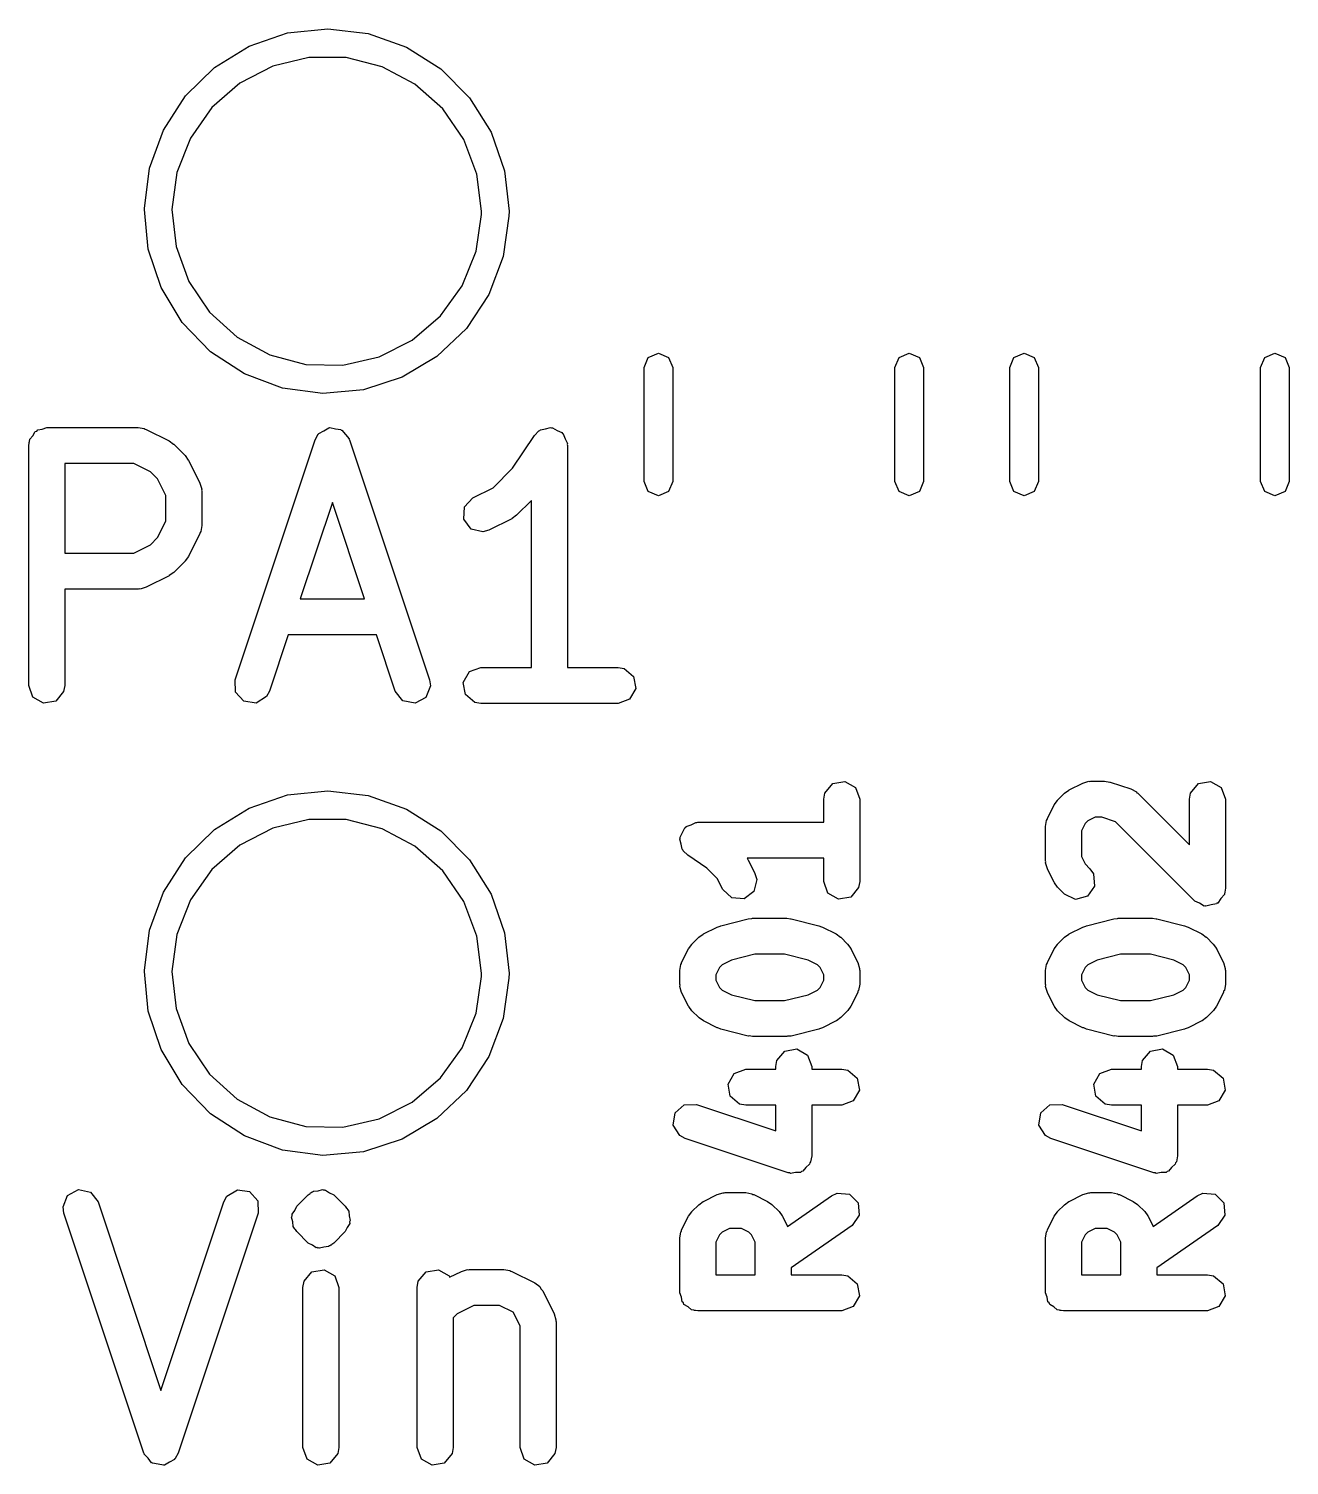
# Model space of a CAD drawing. Extents: x 59.1 to 151.1, y -119.5 to -80.2.
# Drawn here: x 65.69 to 70.94, y -96.03 to -90.05 of the extents above; entities that cross this region are included whole.
import ezdxf

# ---------------------------------------------------------------- set-up
doc = ezdxf.new("R2010")
doc.units = 0
doc.layers.add('BLACK', color=7, linetype='CONTINUOUS')

msp = doc.modelspace()

# ---------------------------------------------------------------- linework, layer by layer
at = {"layer": 'BLACK', "linetype": 'CONTINUOUS'}
for p, q in [((66.6054, -90.1173), (66.7658, -90.0627)), ((66.7658, -90.0627), (66.9343, -90.045)), ((66.9343, -90.045), (67.1025, -90.0651)), ((67.1025, -90.0651), (67.2622, -90.1219)), ((66.4611, -90.2061), (66.6054, -90.1173)), ((67.2622, -90.1219), (67.4052, -90.2127)), ((66.7043, -90.2007), (66.5666, -90.2718)), ((66.8549, -90.1646), (66.7043, -90.2007)), ((67.0098, -90.1654), (66.8549, -90.1646)), ((67.16, -90.2031), (67.0098, -90.1654)), ((66.34, -90.3247), (66.4611, -90.2061)), ((67.2969, -90.2756), (67.16, -90.2031)), ((67.4052, -90.2127), (67.5246, -90.3329)), ((66.5666, -90.2718), (66.4499, -90.3736)), ((67.4126, -90.3787), (67.2969, -90.2756)), ((66.2483, -90.4671), (66.34, -90.3247)), ((66.4499, -90.3736), (66.3608, -90.5003)), ((67.5003, -90.5063), (67.4126, -90.3787)), ((67.5246, -90.3329), (67.6144, -90.4766)), ((66.1903, -90.6263), (66.2483, -90.4671)), ((66.3608, -90.5003), (66.3046, -90.6447)), ((67.6144, -90.4766), (67.6701, -90.6366)), ((67.5551, -90.6512), (67.5003, -90.5063)), ((66.1691, -90.7944), (66.1903, -90.6263)), ((66.3046, -90.6447), (66.2843, -90.7982)), ((67.5737, -90.805), (67.5551, -90.6512)), ((67.6701, -90.6366), (67.689, -90.805)), ((66.1695, -90.7982), (66.1691, -90.7944)), ((66.1856, -90.963), (66.1695, -90.7982)), ((66.2843, -90.7982), (66.3013, -90.9522)), ((67.5517, -90.9719), (67.5736, -90.8185)), ((67.5736, -90.8185), (67.5737, -90.805)), ((67.6887, -90.8262), (67.6651, -90.994)), ((67.689, -90.805), (67.6887, -90.8262)), ((66.2391, -91.1238), (66.1856, -90.963)), ((66.3013, -90.9522), (66.3546, -91.0977)), ((67.494, -91.1156), (67.5517, -90.9719)), ((67.6651, -90.994), (67.605, -91.1524)), ((66.3546, -91.0977), (66.441, -91.2263)), ((66.3269, -91.2687), (66.2391, -91.1238)), ((67.4036, -91.2414), (67.494, -91.1156)), ((67.605, -91.1524), (67.5112, -91.2935)), ((66.4446, -91.3906), (66.3269, -91.2687)), ((66.441, -91.2263), (66.5555, -91.3305)), ((67.2858, -91.342), (67.4036, -91.2414)), ((66.5555, -91.3305), (66.6917, -91.4044)), ((67.5112, -91.2935), (67.3885, -91.4104)), ((66.5863, -91.4834), (66.4446, -91.3906)), ((67.1474, -91.4116), (67.2858, -91.342)), ((68.2691, -91.4143), (68.3115, -91.3967)), ((68.3115, -91.3967), (68.3539, -91.4143)), ((69.3141, -91.4143), (69.3565, -91.3967)), ((69.3565, -91.3967), (69.3989, -91.4143)), ((69.7931, -91.4143), (69.8355, -91.3967)), ((69.8355, -91.3967), (69.8779, -91.4143)), ((70.8381, -91.4143), (70.8805, -91.3967)), ((70.8805, -91.3967), (70.9229, -91.4143)), ((66.6917, -91.4044), (66.8415, -91.4437)), ((66.8415, -91.4437), (66.9964, -91.4462)), ((66.9964, -91.4462), (67.1474, -91.4116)), ((67.3885, -91.4104), (67.243, -91.4971)), ((68.2515, -91.4567), (68.2691, -91.4143)), ((68.2515, -91.9313), (68.2515, -91.4567)), ((68.3539, -91.4143), (68.3715, -91.4567)), ((68.3715, -91.4567), (68.3715, -91.9313)), ((69.2965, -91.4567), (69.3141, -91.4143)), ((69.2965, -91.9313), (69.2965, -91.4567)), ((69.3989, -91.4143), (69.4165, -91.4567)), ((69.4165, -91.4567), (69.4165, -91.9313)), ((69.7755, -91.4567), (69.7931, -91.4143)), ((69.7755, -91.9313), (69.7755, -91.4567)), ((69.8779, -91.4143), (69.8955, -91.4567)), ((69.8955, -91.4567), (69.8955, -91.9313)), ((70.8205, -91.4567), (70.8381, -91.4143)), ((70.8205, -91.9313), (70.8205, -91.4567)), ((70.9229, -91.4143), (70.9405, -91.4567)), ((70.9405, -91.4567), (70.9405, -91.9313)), ((66.7451, -91.5424), (66.5863, -91.4834)), ((67.243, -91.4971), (67.0818, -91.5495)), ((66.9131, -91.5648), (66.7451, -91.5424)), ((67.0818, -91.5495), (66.9131, -91.5648)), ((65.6901, -91.7655), (65.6919, -91.7557)), ((65.6919, -91.7557), (65.7044, -91.7408)), ((65.7044, -91.7408), (65.7141, -91.7239)), ((65.7141, -91.7239), (65.7205, -91.7216)), ((65.7205, -91.7216), (65.7248, -91.7164)), ((65.7248, -91.7164), (65.744, -91.713)), ((65.744, -91.713), (65.7623, -91.7064)), ((65.7623, -91.7064), (66.1433, -91.7064)), ((66.1433, -91.7064), (66.1689, -91.7109)), ((66.1689, -91.7109), (66.1724, -91.7138)), ((66.1724, -91.7138), (66.1768, -91.7143)), ((66.1768, -91.7143), (66.2721, -91.7619)), ((66.5483, -92.7577), (66.8817, -91.7577)), ((66.8817, -91.7577), (66.8941, -91.7348)), ((66.8941, -91.7348), (66.8959, -91.7336)), ((66.8959, -91.7336), (66.8967, -91.7316)), ((66.8967, -91.7316), (66.9176, -91.7203)), ((66.9176, -91.7203), (66.9378, -91.7079)), ((66.9378, -91.7079), (66.9399, -91.7082)), ((66.9399, -91.7082), (66.9418, -91.7072)), ((66.9418, -91.7072), (66.9651, -91.7119)), ((66.9651, -91.7119), (66.9885, -91.7154)), ((66.9885, -91.7154), (66.99, -91.717)), ((66.99, -91.717), (66.9921, -91.7175)), ((66.9921, -91.7175), (67.0068, -91.7361)), ((67.0068, -91.7361), (67.0226, -91.7538)), ((67.0226, -91.7538), (67.0226, -91.756)), ((67.0226, -91.756), (67.024, -91.7577)), ((67.024, -91.7577), (67.3573, -92.7577)), ((67.704, -91.8765), (67.7952, -91.7398)), ((67.7952, -91.7398), (67.8132, -91.7209)), ((67.8132, -91.7209), (67.8173, -91.7197)), ((67.8173, -91.7197), (67.8201, -91.7164)), ((67.8201, -91.7164), (67.8415, -91.7126)), ((67.8415, -91.7126), (67.8624, -91.7065)), ((67.8624, -91.7065), (67.8663, -91.7083)), ((67.8663, -91.7083), (67.8706, -91.7075)), ((67.8706, -91.7075), (67.8894, -91.7184)), ((67.8894, -91.7184), (67.9094, -91.7271)), ((67.9094, -91.7271), (67.9113, -91.731)), ((67.9113, -91.731), (67.915, -91.7332)), ((67.915, -91.7332), (67.9225, -91.7536)), ((67.9225, -91.7536), (67.9321, -91.7731)), ((65.6873, -91.7814), (65.6891, -91.7716)), ((65.6873, -92.7814), (65.6873, -91.7814)), ((65.6885, -91.7684), (65.6901, -91.7655)), ((65.6891, -91.7716), (65.6885, -91.7684)), ((66.2721, -91.7619), (66.2901, -91.7753)), ((66.2901, -91.7753), (66.2916, -91.776)), ((66.2916, -91.776), (66.3392, -91.8236)), ((67.9321, -91.7731), (67.9311, -91.7773)), ((67.9311, -91.7773), (67.9326, -91.7814)), ((67.9326, -91.7814), (67.9326, -92.7064)), ((65.8373, -91.8564), (65.8373, -92.2302)), ((66.1256, -91.8564), (65.8373, -91.8564)), ((66.1941, -91.8906), (66.1256, -91.8564)), ((66.3392, -91.8236), (66.352, -91.842)), ((66.352, -91.842), (66.3532, -91.8431)), ((66.3532, -91.8431), (66.4008, -91.9383)), ((67.6227, -91.9578), (67.704, -91.8765)), ((66.2245, -91.921), (66.1941, -91.8906)), ((66.2588, -91.9896), (66.2245, -91.921)), ((66.4008, -91.9383), (66.4083, -91.9633)), ((68.2691, -91.9737), (68.2515, -91.9313)), ((68.3715, -91.9313), (68.3539, -91.9737)), ((69.3141, -91.9737), (69.2965, -91.9313)), ((69.4165, -91.9313), (69.3989, -91.9737)), ((69.7931, -91.9737), (69.7755, -91.9313)), ((69.8955, -91.9313), (69.8779, -91.9737)), ((70.8381, -91.9737), (70.8205, -91.9313)), ((70.9405, -91.9313), (70.9229, -91.9737)), ((66.2588, -92.097), (66.2588, -91.9896)), ((66.4083, -91.9633), (66.4072, -91.9676)), ((66.4072, -91.9676), (66.4088, -91.9719)), ((66.4088, -91.9719), (66.4088, -92.1147)), ((67.5383, -92), (67.6227, -91.9578)), ((68.3115, -91.9913), (68.2691, -91.9737)), ((68.3539, -91.9737), (68.3115, -91.9913)), ((69.3565, -91.9913), (69.3141, -91.9737)), ((69.3989, -91.9737), (69.3565, -91.9913)), ((69.8355, -91.9913), (69.7931, -91.9737)), ((69.8779, -91.9737), (69.8355, -91.9913)), ((70.8805, -91.9913), (70.8381, -91.9737)), ((70.9229, -91.9737), (70.8805, -91.9913)), ((66.9528, -92.0185), (66.8188, -92.4207)), ((67.0868, -92.4207), (66.9528, -92.0185)), ((67.5, -92.0885), (67.503, -92.0373)), ((67.503, -92.0373), (67.5383, -92)), ((67.7826, -92.0101), (67.7201, -92.0725)), ((67.7826, -92.7064), (67.7826, -92.0101)), ((66.2245, -92.1655), (66.2588, -92.097)), ((66.4088, -92.1147), (66.4042, -92.1404)), ((67.5305, -92.1297), (67.5, -92.0885)), ((67.7006, -92.0866), (67.6054, -92.1342)), ((67.7018, -92.0854), (67.7006, -92.0866)), ((67.7201, -92.0725), (67.7018, -92.0854)), ((66.1941, -92.1959), (66.2245, -92.1655)), ((66.4008, -92.1483), (66.3532, -92.2435)), ((66.4014, -92.1438), (66.4008, -92.1483)), ((66.4042, -92.1404), (66.4014, -92.1438)), ((67.5804, -92.1416), (67.5305, -92.1297)), ((67.6054, -92.1342), (67.5804, -92.1416)), ((65.8373, -92.2302), (66.1256, -92.2302)), ((66.1256, -92.2302), (66.1941, -92.1959)), ((66.3392, -92.263), (66.2916, -92.3106)), ((66.3399, -92.2615), (66.3392, -92.263)), ((66.3532, -92.2435), (66.3399, -92.2615)), ((66.2721, -92.3247), (66.1768, -92.3723)), ((66.2732, -92.3235), (66.2721, -92.3247)), ((66.2916, -92.3106), (66.2732, -92.3235)), ((66.1433, -92.3802), (65.8373, -92.3802)), ((65.8373, -92.3802), (65.8373, -92.7814)), ((66.1475, -92.3787), (66.1433, -92.3802)), ((66.1519, -92.3797), (66.1475, -92.3787)), ((66.1768, -92.3723), (66.1519, -92.3797)), ((66.8188, -92.4207), (67.0868, -92.4207)), ((66.7688, -92.5707), (66.6906, -92.8051)), ((67.1368, -92.5707), (66.7688, -92.5707)), ((67.215, -92.8051), (67.1368, -92.5707)), ((67.5236, -92.7239), (67.5719, -92.7064)), ((67.5719, -92.7064), (67.7826, -92.7064)), ((67.9326, -92.7064), (68.1433, -92.7064)), ((68.1433, -92.7064), (68.1689, -92.7109)), ((68.1689, -92.7109), (68.2082, -92.7439)), ((66.5497, -92.8089), (66.5483, -92.7577)), ((67.3573, -92.7577), (67.3611, -92.7834)), ((67.498, -92.7684), (67.5236, -92.7239)), ((67.5069, -92.8189), (67.498, -92.7684)), ((68.2082, -92.7439), (68.2171, -92.7944)), ((65.7049, -92.8296), (65.6873, -92.7814)), ((65.7493, -92.8552), (65.7049, -92.8296)), ((65.8328, -92.807), (65.7998, -92.8463)), ((65.8373, -92.7814), (65.8328, -92.807)), ((66.5838, -92.8473), (66.5497, -92.8089)), ((66.6782, -92.828), (66.6345, -92.8549)), ((66.6906, -92.8051), (66.6782, -92.828)), ((67.2469, -92.8453), (67.215, -92.8051)), ((67.3423, -92.8311), (67.2971, -92.8556)), ((67.3611, -92.7834), (67.3423, -92.8311)), ((67.5462, -92.8519), (67.5069, -92.8189)), ((68.2171, -92.7944), (68.1915, -92.8388)), ((65.7998, -92.8463), (65.7493, -92.8552)), ((66.6345, -92.8549), (66.5838, -92.8473)), ((67.2971, -92.8556), (67.2469, -92.8453)), ((67.5719, -92.8564), (67.5462, -92.8519)), ((68.1433, -92.8564), (67.5719, -92.8564)), ((68.1915, -92.8388), (68.1433, -92.8564)), ((69.005, -93.2295), (69.0379, -93.1902)), ((69.0379, -93.1902), (69.0885, -93.1813)), ((69.0885, -93.1813), (69.1329, -93.2069)), ((70.023, -93.2166), (70.0802, -93.1881)), ((70.0802, -93.1881), (70.1051, -93.1806)), ((70.1051, -93.1806), (70.1095, -93.1817)), ((70.1095, -93.1817), (70.1137, -93.1801)), ((70.1137, -93.1801), (70.1709, -93.1801)), ((70.1709, -93.1801), (70.1929, -93.184)), ((70.1929, -93.184), (70.1946, -93.184)), ((70.1946, -93.184), (70.2803, -93.2126)), ((70.529, -93.2295), (70.5619, -93.1902)), ((70.5619, -93.1902), (70.6125, -93.1813)), ((70.6125, -93.1813), (70.6569, -93.2069)), ((66.6054, -93.2923), (66.7658, -93.2377)), ((66.7658, -93.2377), (66.9343, -93.22)), ((66.9343, -93.22), (67.1025, -93.2401)), ((67.1025, -93.2401), (67.2622, -93.2969)), ((69.0004, -93.2551), (69.005, -93.2295)), ((69.0004, -93.3516), (69.0004, -93.2551)), ((69.1329, -93.2069), (69.1504, -93.2551)), ((69.1504, -93.2551), (69.1504, -93.598)), ((69.975, -93.2593), (70.0035, -93.2307)), ((70.0035, -93.2307), (70.0219, -93.2178)), ((70.0219, -93.2178), (70.023, -93.2166)), ((70.2803, -93.2126), (70.3032, -93.225)), ((70.3032, -93.225), (70.3055, -93.2288)), ((70.3055, -93.2288), (70.3096, -93.2307)), ((70.3096, -93.2307), (70.5244, -93.4455)), ((70.5244, -93.2551), (70.529, -93.2295)), ((70.5244, -93.4455), (70.5244, -93.2551)), ((70.6569, -93.2069), (70.6744, -93.2551)), ((70.6744, -93.2551), (70.6744, -93.6266)), ((66.4611, -93.3811), (66.6054, -93.2923)), ((67.2622, -93.2969), (67.4052, -93.3877)), ((69.9323, -93.3359), (69.9609, -93.2787)), ((69.9609, -93.2787), (69.9743, -93.2607)), ((69.9743, -93.2607), (69.975, -93.2593)), ((66.8549, -93.3396), (66.7043, -93.3757)), ((67.0098, -93.3404), (66.8549, -93.3396)), ((67.16, -93.3781), (67.0098, -93.3404)), ((68.4124, -93.3947), (68.4212, -93.3748)), ((68.4212, -93.3748), (68.4251, -93.3729)), ((68.4251, -93.3729), (68.4272, -93.3691)), ((68.4272, -93.3691), (68.4477, -93.3617)), ((68.4477, -93.3617), (68.4672, -93.352)), ((68.4672, -93.352), (68.4714, -93.353)), ((68.4714, -93.353), (68.4754, -93.3516)), ((68.4754, -93.3516), (69.0004, -93.3516)), ((69.9244, -93.3694), (69.929, -93.3438)), ((69.9244, -93.5123), (69.9244, -93.3694)), ((69.929, -93.3438), (69.9318, -93.3403)), ((69.9318, -93.3403), (69.9323, -93.3359)), ((70.0896, -93.3567), (70.0744, -93.3871)), ((70.101, -93.3454), (70.0896, -93.3567)), ((70.1314, -93.3301), (70.101, -93.3454)), ((70.1587, -93.3301), (70.1314, -93.3301)), ((70.2161, -93.3493), (70.1587, -93.3301)), ((70.5464, -93.6796), (70.2161, -93.3493)), ((66.34, -93.4997), (66.4611, -93.3811)), ((66.7043, -93.3757), (66.5666, -93.4468)), ((67.2969, -93.4506), (67.16, -93.3781)), ((67.4052, -93.3877), (67.5246, -93.5079)), ((68.4006, -93.4217), (68.4023, -93.4178)), ((68.4067, -93.4426), (68.4006, -93.4217)), ((68.4016, -93.4135), (68.4124, -93.3947)), ((68.4023, -93.4178), (68.4016, -93.4135)), ((70.0744, -93.3871), (70.0744, -93.4946)), ((66.5666, -93.4468), (66.4499, -93.5486)), ((67.4126, -93.5537), (67.2969, -93.4506)), ((68.4105, -93.4641), (68.4067, -93.4426)), ((68.4138, -93.4668), (68.4105, -93.4641)), ((68.415, -93.471), (68.4138, -93.4668)), ((68.4338, -93.489), (68.415, -93.471)), ((68.5134, -93.542), (68.4338, -93.489)), ((70.0744, -93.4946), (70.0896, -93.525)), ((66.2483, -93.6421), (66.34, -93.4997)), ((66.4499, -93.5486), (66.3608, -93.6753)), ((67.5003, -93.6813), (67.4126, -93.5537)), ((67.5246, -93.5079), (67.6144, -93.6516)), ((68.5566, -93.5853), (68.5134, -93.542)), ((69.0004, -93.5016), (68.6809, -93.5016)), ((68.6809, -93.5016), (68.6842, -93.5062)), ((68.6842, -93.5062), (68.6854, -93.5073)), ((68.6854, -93.5073), (68.7139, -93.5645)), ((69.0004, -93.598), (69.0004, -93.5016)), ((69.926, -93.5165), (69.9244, -93.5123)), ((69.9249, -93.5209), (69.926, -93.5165)), ((69.9323, -93.5458), (69.9249, -93.5209)), ((69.9609, -93.603), (69.9323, -93.5458)), ((70.0896, -93.525), (70.1096, -93.545)), ((70.1096, -93.545), (70.1245, -93.5663)), ((68.5798, -93.6315), (68.5566, -93.5853)), ((68.7214, -93.5894), (68.7094, -93.6393)), ((68.7139, -93.5645), (68.7214, -93.5894)), ((69.018, -93.6462), (69.0004, -93.598)), ((69.1504, -93.598), (69.1459, -93.6237)), ((69.9621, -93.6041), (69.9609, -93.603)), ((69.975, -93.6225), (69.9621, -93.6041)), ((70.1245, -93.5663), (70.129, -93.6174)), ((66.1903, -93.8013), (66.2483, -93.6421)), ((67.6144, -93.6516), (67.6701, -93.8116)), ((68.617, -93.6668), (68.5798, -93.6315)), ((68.6682, -93.6699), (68.617, -93.6668)), ((68.7094, -93.6393), (68.6682, -93.6699)), ((69.0624, -93.6719), (69.018, -93.6462)), ((69.1129, -93.663), (69.0624, -93.6719)), ((69.1459, -93.6237), (69.1129, -93.663)), ((70.0035, -93.651), (69.975, -93.6225)), ((70.05, -93.6727), (70.0035, -93.651)), ((70.0996, -93.6594), (70.05, -93.6727)), ((70.129, -93.6174), (70.0996, -93.6594)), ((70.6554, -93.6695), (70.6424, -93.688)), ((70.6699, -93.6522), (70.6554, -93.6695)), ((70.6707, -93.6476), (70.6699, -93.6522)), ((70.6719, -93.646), (70.6707, -93.6476)), ((70.6744, -93.6266), (70.6716, -93.6427)), ((70.6716, -93.6427), (70.6719, -93.646)), ((66.3608, -93.6753), (66.3046, -93.8197)), ((67.5551, -93.8262), (67.5003, -93.6813)), ((70.5669, -93.6891), (70.5464, -93.6796)), ((70.5864, -93.7004), (70.5669, -93.6891)), ((70.5898, -93.6998), (70.5864, -93.7004)), ((70.5929, -93.7013), (70.5898, -93.6998)), ((70.6147, -93.6954), (70.5929, -93.7013)), ((70.6369, -93.6915), (70.6147, -93.6954)), ((70.6391, -93.6889), (70.6369, -93.6915)), ((70.6424, -93.688), (70.6391, -93.6889)), ((68.499, -93.8166), (68.5562, -93.7881)), ((68.5562, -93.7881), (68.5686, -93.7844)), ((68.5686, -93.7844), (68.5715, -93.7824)), ((68.5715, -93.7824), (68.6858, -93.7538)), ((68.6858, -93.7538), (68.7007, -93.7528)), ((68.7007, -93.7528), (68.704, -93.7516)), ((68.704, -93.7516), (68.8469, -93.7516)), ((68.8469, -93.7516), (68.8616, -93.7542)), ((68.8616, -93.7542), (68.865, -93.7538)), ((68.865, -93.7538), (68.9793, -93.7824)), ((68.9793, -93.7824), (68.9912, -93.7877)), ((68.9912, -93.7877), (68.9947, -93.7881)), ((68.9947, -93.7881), (69.0518, -93.8166)), ((70.023, -93.8166), (70.0802, -93.7881)), ((70.0802, -93.7881), (70.0926, -93.7844)), ((70.0926, -93.7844), (70.0955, -93.7824)), ((70.0955, -93.7824), (70.2098, -93.7538)), ((70.2098, -93.7538), (70.2247, -93.7528)), ((70.2247, -93.7528), (70.228, -93.7516)), ((70.228, -93.7516), (70.3709, -93.7516)), ((70.3709, -93.7516), (70.3856, -93.7542)), ((70.3856, -93.7542), (70.389, -93.7538)), ((70.389, -93.7538), (70.5033, -93.7824)), ((70.5033, -93.7824), (70.5152, -93.7877)), ((70.5152, -93.7877), (70.5187, -93.7881)), ((70.5187, -93.7881), (70.5758, -93.8166)), ((66.1691, -93.9694), (66.1903, -93.8013)), ((66.3046, -93.8197), (66.2843, -93.9732)), ((67.5737, -93.98), (67.5551, -93.8262)), ((67.6701, -93.8116), (67.689, -93.98)), ((68.451, -93.8593), (68.4795, -93.8307)), ((68.4795, -93.8307), (68.4979, -93.8178)), ((68.4979, -93.8178), (68.499, -93.8166)), ((69.0518, -93.8166), (69.0698, -93.83)), ((69.0698, -93.83), (69.0713, -93.8307)), ((69.0713, -93.8307), (69.0999, -93.8593)), ((69.975, -93.8593), (70.0035, -93.8307)), ((70.0035, -93.8307), (70.0219, -93.8178)), ((70.0219, -93.8178), (70.023, -93.8166)), ((70.5758, -93.8166), (70.5938, -93.83)), ((70.5938, -93.83), (70.5953, -93.8307)), ((70.5953, -93.8307), (70.6239, -93.8593)), ((68.4083, -93.9359), (68.4369, -93.8787)), ((68.4369, -93.8787), (68.4503, -93.8607)), ((68.4503, -93.8607), (68.451, -93.8593)), ((68.7132, -93.9016), (68.6159, -93.9259)), ((68.8376, -93.9016), (68.7132, -93.9016)), ((68.935, -93.9259), (68.8376, -93.9016)), ((69.0999, -93.8593), (69.1128, -93.8776)), ((69.1128, -93.8776), (69.1139, -93.8787)), ((69.1139, -93.8787), (69.1425, -93.9359)), ((69.9323, -93.9359), (69.9609, -93.8787)), ((69.9609, -93.8787), (69.9743, -93.8607)), ((69.9743, -93.8607), (69.975, -93.8593)), ((70.2372, -93.9016), (70.1399, -93.9259)), ((70.3616, -93.9016), (70.2372, -93.9016)), ((70.459, -93.9259), (70.3616, -93.9016)), ((70.6239, -93.8593), (70.6368, -93.8776)), ((70.6368, -93.8776), (70.6379, -93.8787)), ((70.6379, -93.8787), (70.6665, -93.9359)), ((66.1695, -93.9732), (66.1691, -93.9694)), ((66.1856, -94.138), (66.1695, -93.9732)), ((66.2843, -93.9732), (66.3013, -94.1272)), ((68.4004, -93.9694), (68.405, -93.9438)), ((68.4004, -94.0266), (68.4004, -93.9694)), ((68.405, -93.9438), (68.4078, -93.9403)), ((68.4078, -93.9403), (68.4083, -93.9359)), ((68.5656, -93.9567), (68.5504, -93.9871)), ((68.577, -93.9454), (68.5656, -93.9567)), ((68.6159, -93.9259), (68.577, -93.9454)), ((68.9739, -93.9454), (68.935, -93.9259)), ((68.9852, -93.9567), (68.9739, -93.9454)), ((69.0004, -93.9871), (68.9852, -93.9567)), ((69.1425, -93.9359), (69.1499, -93.9609)), ((69.1499, -93.9609), (69.1489, -93.9652)), ((69.1489, -93.9652), (69.1504, -93.9694)), ((69.1504, -93.9694), (69.1504, -94.0266)), ((69.9244, -93.9694), (69.929, -93.9438)), ((69.9244, -94.0266), (69.9244, -93.9694)), ((69.929, -93.9438), (69.9318, -93.9403)), ((69.9318, -93.9403), (69.9323, -93.9359)), ((70.0896, -93.9567), (70.0744, -93.9871)), ((70.101, -93.9454), (70.0896, -93.9567)), ((70.1399, -93.9259), (70.101, -93.9454)), ((70.4979, -93.9454), (70.459, -93.9259)), ((70.5092, -93.9567), (70.4979, -93.9454)), ((70.5244, -93.9871), (70.5092, -93.9567)), ((70.6665, -93.9359), (70.6739, -93.9609)), ((70.6739, -93.9609), (70.6729, -93.9652)), ((70.6729, -93.9652), (70.6744, -93.9694)), ((70.6744, -93.9694), (70.6744, -94.0266)), ((67.5517, -94.1469), (67.5736, -93.9935)), ((67.5736, -93.9935), (67.5737, -93.98)), ((67.6887, -94.0012), (67.6651, -94.169)), ((67.689, -93.98), (67.6887, -94.0012)), ((68.402, -94.0308), (68.4004, -94.0266)), ((68.4009, -94.0351), (68.402, -94.0308)), ((68.5504, -93.9871), (68.5504, -94.0089)), ((68.5504, -94.0089), (68.5656, -94.0393)), ((68.9852, -94.0393), (69.0004, -94.0089)), ((69.0004, -94.0089), (69.0004, -93.9871)), ((69.1504, -94.0266), (69.1459, -94.0522)), ((69.926, -94.0308), (69.9244, -94.0266)), ((69.9249, -94.0351), (69.926, -94.0308)), ((70.0744, -93.9871), (70.0744, -94.0089)), ((70.0744, -94.0089), (70.0896, -94.0393)), ((70.5092, -94.0393), (70.5244, -94.0089)), ((70.5244, -94.0089), (70.5244, -93.9871)), ((70.6744, -94.0266), (70.6699, -94.0522)), ((68.4083, -94.0601), (68.4009, -94.0351)), ((68.4369, -94.1173), (68.4083, -94.0601)), ((68.5656, -94.0393), (68.577, -94.0506)), ((68.577, -94.0506), (68.6159, -94.0701)), ((68.6159, -94.0701), (68.7132, -94.0944)), ((68.8376, -94.0944), (68.935, -94.0701)), ((68.935, -94.0701), (68.9739, -94.0506)), ((68.9739, -94.0506), (68.9852, -94.0393)), ((69.1425, -94.0601), (69.1139, -94.1173)), ((69.143, -94.0557), (69.1425, -94.0601)), ((69.1459, -94.0522), (69.143, -94.0557)), ((69.9323, -94.0601), (69.9249, -94.0351)), ((69.9609, -94.1173), (69.9323, -94.0601)), ((70.0896, -94.0393), (70.101, -94.0506)), ((70.101, -94.0506), (70.1399, -94.0701)), ((70.1399, -94.0701), (70.2372, -94.0944)), ((70.3616, -94.0944), (70.459, -94.0701)), ((70.459, -94.0701), (70.4979, -94.0506)), ((70.4979, -94.0506), (70.5092, -94.0393)), ((70.6665, -94.0601), (70.6379, -94.1173)), ((70.667, -94.0557), (70.6665, -94.0601)), ((70.6699, -94.0522), (70.667, -94.0557)), ((66.2391, -94.2988), (66.1856, -94.138)), ((66.3013, -94.1272), (66.3546, -94.2727)), ((67.494, -94.2906), (67.5517, -94.1469)), ((68.4381, -94.1184), (68.4369, -94.1173)), ((68.451, -94.1367), (68.4381, -94.1184)), ((68.4795, -94.1653), (68.451, -94.1367)), ((68.7132, -94.0944), (68.8376, -94.0944)), ((69.0999, -94.1367), (69.0713, -94.1653)), ((69.1006, -94.1353), (69.0999, -94.1367)), ((69.1139, -94.1173), (69.1006, -94.1353)), ((69.9621, -94.1184), (69.9609, -94.1173)), ((69.975, -94.1367), (69.9621, -94.1184)), ((70.0035, -94.1653), (69.975, -94.1367)), ((70.2372, -94.0944), (70.3616, -94.0944)), ((70.6239, -94.1367), (70.5953, -94.1653)), ((70.6246, -94.1353), (70.6239, -94.1367)), ((70.6379, -94.1173), (70.6246, -94.1353)), ((67.6651, -94.169), (67.605, -94.3274)), ((68.481, -94.166), (68.4795, -94.1653)), ((68.499, -94.1794), (68.481, -94.166)), ((68.5562, -94.2079), (68.499, -94.1794)), ((68.5597, -94.2083), (68.5562, -94.2079)), ((68.5715, -94.2136), (68.5597, -94.2083)), ((68.9823, -94.2116), (68.9793, -94.2136)), ((68.9947, -94.2079), (68.9823, -94.2116)), ((69.0518, -94.1794), (68.9947, -94.2079)), ((69.053, -94.1782), (69.0518, -94.1794)), ((69.0713, -94.1653), (69.053, -94.1782)), ((70.005, -94.166), (70.0035, -94.1653)), ((70.023, -94.1794), (70.005, -94.166)), ((70.0802, -94.2079), (70.023, -94.1794)), ((70.0837, -94.2083), (70.0802, -94.2079)), ((70.0955, -94.2136), (70.0837, -94.2083)), ((70.5063, -94.2116), (70.5033, -94.2136)), ((70.5187, -94.2079), (70.5063, -94.2116)), ((70.5758, -94.1794), (70.5187, -94.2079)), ((70.577, -94.1782), (70.5758, -94.1794)), ((70.5953, -94.1653), (70.577, -94.1782)), ((66.3546, -94.2727), (66.441, -94.4013)), ((68.6858, -94.2422), (68.5715, -94.2136)), ((68.6893, -94.2418), (68.6858, -94.2422)), ((68.704, -94.2444), (68.6893, -94.2418)), ((68.8469, -94.2444), (68.704, -94.2444)), ((68.8501, -94.2432), (68.8469, -94.2444)), ((68.865, -94.2422), (68.8501, -94.2432)), ((68.9793, -94.2136), (68.865, -94.2422)), ((70.2098, -94.2422), (70.0955, -94.2136)), ((70.2133, -94.2418), (70.2098, -94.2422)), ((70.228, -94.2444), (70.2133, -94.2418)), ((70.3709, -94.2444), (70.228, -94.2444)), ((70.3741, -94.2432), (70.3709, -94.2444)), ((70.389, -94.2422), (70.3741, -94.2432)), ((70.5033, -94.2136), (70.389, -94.2422)), ((66.3269, -94.4437), (66.2391, -94.2988)), ((67.4036, -94.4164), (67.494, -94.2906)), ((67.605, -94.3274), (67.5112, -94.4685)), ((68.805, -94.3438), (68.8379, -94.3045)), ((68.8379, -94.3045), (68.8885, -94.2956)), ((68.8885, -94.2956), (68.9329, -94.3212)), ((68.9329, -94.3212), (68.9504, -94.3694)), ((70.329, -94.3438), (70.3619, -94.3045)), ((70.3619, -94.3045), (70.4125, -94.2956)), ((70.4125, -94.2956), (70.4569, -94.3212)), ((70.4569, -94.3212), (70.4744, -94.3694)), ((68.6272, -94.3977), (68.6754, -94.3801)), ((68.6754, -94.3801), (68.8004, -94.3801)), ((68.8004, -94.3694), (68.805, -94.3438)), ((68.8004, -94.3801), (68.8004, -94.3694)), ((68.9504, -94.3694), (68.9504, -94.3801)), ((68.9504, -94.3801), (69.0754, -94.3801)), ((69.0754, -94.3801), (69.1011, -94.3847)), ((69.1011, -94.3847), (69.1404, -94.4176)), ((70.1512, -94.3977), (70.1994, -94.3801)), ((70.1994, -94.3801), (70.3244, -94.3801)), ((70.3244, -94.3694), (70.329, -94.3438)), ((70.3244, -94.3801), (70.3244, -94.3694)), ((70.4744, -94.3694), (70.4744, -94.3801)), ((70.4744, -94.3801), (70.5994, -94.3801)), ((70.5994, -94.3801), (70.6251, -94.3847)), ((70.6251, -94.3847), (70.6644, -94.4176)), ((66.4446, -94.5656), (66.3269, -94.4437)), ((66.441, -94.4013), (66.5555, -94.5055)), ((67.2858, -94.517), (67.4036, -94.4164)), ((68.6016, -94.4421), (68.6272, -94.3977)), ((68.6105, -94.4926), (68.6016, -94.4421)), ((69.1404, -94.4176), (69.1493, -94.4682)), ((70.1256, -94.4421), (70.1512, -94.3977)), ((70.1345, -94.4926), (70.1256, -94.4421)), ((70.6644, -94.4176), (70.6733, -94.4682)), ((66.5555, -94.5055), (66.6917, -94.5794)), ((67.5112, -94.4685), (67.3885, -94.5854)), ((68.6498, -94.5256), (68.6105, -94.4926)), ((69.1236, -94.5126), (69.0754, -94.5301)), ((69.1493, -94.4682), (69.1236, -94.5126)), ((70.1738, -94.5256), (70.1345, -94.4926)), ((70.6476, -94.5126), (70.5994, -94.5301)), ((70.6733, -94.4682), (70.6476, -94.5126)), ((66.5863, -94.6584), (66.4446, -94.5656)), ((67.1474, -94.5866), (67.2858, -94.517)), ((68.3734, -94.613), (68.3809, -94.5623)), ((68.3809, -94.5623), (68.4193, -94.5282)), ((68.4193, -94.5282), (68.4706, -94.5268)), ((68.4706, -94.5268), (68.8004, -94.6368)), ((68.6754, -94.5301), (68.6498, -94.5256)), ((68.8004, -94.5301), (68.6754, -94.5301)), ((68.8004, -94.6368), (68.8004, -94.5301)), ((69.0754, -94.5301), (68.9504, -94.5301)), ((68.9504, -94.5301), (68.9504, -94.7409)), ((69.8974, -94.613), (69.9049, -94.5623)), ((69.9049, -94.5623), (69.9433, -94.5282)), ((69.9433, -94.5282), (69.9946, -94.5268)), ((69.9946, -94.5268), (70.3244, -94.6368)), ((70.1994, -94.5301), (70.1738, -94.5256)), ((70.3244, -94.5301), (70.1994, -94.5301)), ((70.3244, -94.6368), (70.3244, -94.5301)), ((70.5994, -94.5301), (70.4744, -94.5301)), ((70.4744, -94.5301), (70.4744, -94.7409)), ((66.6917, -94.5794), (66.8415, -94.6187)), ((66.8415, -94.6187), (66.9964, -94.6212)), ((66.9964, -94.6212), (67.1474, -94.5866)), ((67.3885, -94.5854), (67.243, -94.6721)), ((68.4002, -94.6567), (68.3734, -94.613)), ((69.9242, -94.6567), (69.8974, -94.613)), ((66.7451, -94.7174), (66.5863, -94.6584)), ((67.243, -94.6721), (67.0818, -94.7245)), ((68.4231, -94.6692), (68.4002, -94.6567)), ((68.8517, -94.812), (68.4231, -94.6692)), ((69.9471, -94.6692), (69.9242, -94.6567)), ((70.3757, -94.812), (69.9471, -94.6692)), ((66.9131, -94.7398), (66.7451, -94.7174)), ((67.0818, -94.7245), (66.9131, -94.7398)), ((68.9504, -94.7409), (68.9459, -94.7665)), ((70.4744, -94.7409), (70.4699, -94.7665)), ((68.8574, -94.8119), (68.8517, -94.812)), ((68.8624, -94.8147), (68.8574, -94.8119)), ((68.8826, -94.8112), (68.8624, -94.8147)), ((68.903, -94.8106), (68.8826, -94.8112)), ((68.9073, -94.8068), (68.903, -94.8106)), ((68.9129, -94.8058), (68.9073, -94.8068)), ((68.9261, -94.7901), (68.9129, -94.8058)), ((68.9414, -94.7766), (68.9261, -94.7901)), ((68.9422, -94.7709), (68.9414, -94.7766)), ((68.9459, -94.7665), (68.9422, -94.7709)), ((70.3814, -94.8119), (70.3757, -94.812)), ((70.3864, -94.8147), (70.3814, -94.8119)), ((70.4066, -94.8112), (70.3864, -94.8147)), ((70.427, -94.8106), (70.4066, -94.8112)), ((70.4313, -94.8068), (70.427, -94.8106)), ((70.4369, -94.8058), (70.4313, -94.8068)), ((70.4501, -94.7901), (70.4369, -94.8058)), ((70.4654, -94.7766), (70.4501, -94.7901)), ((70.4662, -94.7709), (70.4654, -94.7766)), ((70.4699, -94.7665), (70.4662, -94.7709)), ((65.8302, -94.9543), (65.8491, -94.9066)), ((65.8491, -94.9066), (65.8942, -94.8822)), ((65.8942, -94.8822), (65.9445, -94.8925)), ((65.9445, -94.8925), (65.9763, -94.9327)), ((66.5007, -94.9327), (66.5131, -94.9098)), ((66.5131, -94.9098), (66.5568, -94.8829)), ((66.5568, -94.8829), (66.6076, -94.8904)), ((66.6076, -94.8904), (66.6416, -94.9288)), ((66.6416, -94.9288), (66.643, -94.9801)), ((66.8045, -94.951), (66.8522, -94.9033)), ((66.8522, -94.9033), (66.8603, -94.8977)), ((66.8603, -94.8977), (66.8622, -94.8949)), ((66.8622, -94.8949), (66.8654, -94.8941)), ((66.8654, -94.8941), (66.8656, -94.894)), ((66.8656, -94.894), (66.8677, -94.8914)), ((66.8677, -94.8914), (66.8697, -94.8911)), ((66.8697, -94.8911), (66.8735, -94.8884)), ((66.8735, -94.8884), (66.8929, -94.8867)), ((66.8929, -94.8867), (66.9117, -94.8817)), ((66.9117, -94.8817), (66.9148, -94.8831)), ((66.9148, -94.8831), (66.9182, -94.8825)), ((66.9182, -94.8825), (66.9212, -94.8842)), ((66.9212, -94.8842), (66.9246, -94.8839)), ((66.9246, -94.8839), (66.9406, -94.8951)), ((66.9406, -94.8951), (66.9582, -94.9033)), ((66.9582, -94.9033), (67.0058, -94.951)), ((68.4979, -94.9321), (68.499, -94.9309)), ((68.499, -94.9309), (68.5562, -94.9023)), ((68.5562, -94.9023), (68.5811, -94.8949)), ((68.5811, -94.8949), (68.5855, -94.896)), ((68.5855, -94.896), (68.5897, -94.8944)), ((68.5897, -94.8944), (68.6754, -94.8944)), ((68.6754, -94.8944), (68.7011, -94.899)), ((68.7011, -94.899), (68.7045, -94.9018)), ((68.7045, -94.9018), (68.709, -94.9023)), ((68.709, -94.9023), (68.7661, -94.9309)), ((68.7661, -94.9309), (68.7841, -94.9443)), ((68.8497, -95.0359), (69.0324, -94.908)), ((69.0324, -94.908), (69.056, -94.897)), ((69.056, -94.897), (69.1071, -94.9015)), ((69.1071, -94.9015), (69.1434, -94.9377)), ((70.0219, -94.9321), (70.023, -94.9309)), ((70.023, -94.9309), (70.0802, -94.9023)), ((70.0802, -94.9023), (70.1051, -94.8949)), ((70.1051, -94.8949), (70.1095, -94.896)), ((70.1095, -94.896), (70.1137, -94.8944)), ((70.1137, -94.8944), (70.1994, -94.8944)), ((70.1994, -94.8944), (70.2251, -94.899)), ((70.2251, -94.899), (70.2285, -94.9018)), ((70.2285, -94.9018), (70.233, -94.9023)), ((70.233, -94.9023), (70.2901, -94.9309)), ((70.2901, -94.9309), (70.3081, -94.9443)), ((70.3737, -95.0359), (70.5564, -94.908)), ((70.5564, -94.908), (70.58, -94.897)), ((70.58, -94.897), (70.6311, -94.9015)), ((70.6311, -94.9015), (70.6674, -94.9377)), ((65.834, -94.9801), (65.8302, -94.9543)), ((66.1674, -95.9801), (65.834, -94.9801)), ((65.9763, -94.9327), (66.2385, -95.7192)), ((66.2385, -95.7192), (66.5007, -94.9327)), ((66.643, -94.9801), (66.3097, -95.9801)), ((66.7829, -94.9975), (66.7857, -94.9913)), ((66.7851, -94.9846), (66.7963, -94.9686)), ((66.7857, -94.9913), (66.7851, -94.9846)), ((66.7963, -94.9686), (66.8045, -94.951)), ((67.0058, -94.951), (67.0115, -94.9591)), ((67.0115, -94.9591), (67.0142, -94.961)), ((67.0142, -94.961), (67.0151, -94.9642)), ((67.0151, -94.9642), (67.0208, -94.9723)), ((67.0208, -94.9723), (67.0225, -94.9917)), ((68.4369, -94.993), (68.4503, -94.975)), ((68.4503, -94.975), (68.451, -94.9735)), ((68.451, -94.9735), (68.4795, -94.945)), ((68.4795, -94.945), (68.4979, -94.9321)), ((68.7841, -94.9443), (68.7856, -94.945)), ((68.7856, -94.945), (68.8142, -94.9735)), ((68.8142, -94.9735), (68.827, -94.9919)), ((69.1479, -94.9888), (69.1184, -95.0309)), ((69.1434, -94.9377), (69.1479, -94.9888)), ((69.9609, -94.993), (69.9743, -94.975)), ((69.9743, -94.975), (69.975, -94.9735)), ((69.975, -94.9735), (70.0035, -94.945)), ((70.0035, -94.945), (70.0219, -94.9321)), ((70.3081, -94.9443), (70.3096, -94.945)), ((70.3096, -94.945), (70.3382, -94.9735)), ((70.3382, -94.9735), (70.351, -94.9919)), ((70.6719, -94.9888), (70.6424, -95.0309)), ((70.6674, -94.9377), (70.6719, -94.9888)), ((66.7879, -95.0163), (66.7829, -94.9975)), ((66.7896, -95.0357), (66.7879, -95.0163)), ((66.7953, -95.0438), (66.7896, -95.0357)), ((66.7961, -95.047), (66.7953, -95.0438)), ((66.7989, -95.0489), (66.7961, -95.047)), ((66.8045, -95.057), (66.7989, -95.0489)), ((67.0141, -95.0394), (67.0058, -95.057)), ((67.0253, -95.0234), (67.0141, -95.0394)), ((67.0225, -94.9917), (67.0275, -95.0105)), ((67.0275, -95.0105), (67.0247, -95.0167)), ((67.0247, -95.0167), (67.0253, -95.0234)), ((68.4078, -95.0546), (68.4083, -95.0502)), ((68.4083, -95.0502), (68.4369, -94.993)), ((68.6074, -95.0444), (68.577, -95.0596)), ((68.6577, -95.0444), (68.6074, -95.0444)), ((68.6881, -95.0596), (68.6577, -95.0444)), ((68.827, -94.9919), (68.8282, -94.993)), ((68.8282, -94.993), (68.8497, -95.0359)), ((69.1184, -95.0309), (68.8647, -95.2085)), ((69.9318, -95.0546), (69.9323, -95.0502)), ((69.9323, -95.0502), (69.9609, -94.993)), ((70.1314, -95.0444), (70.101, -95.0596)), ((70.1817, -95.0444), (70.1314, -95.0444)), ((70.2121, -95.0596), (70.1817, -95.0444)), ((70.351, -94.9919), (70.3522, -94.993)), ((70.3522, -94.993), (70.3737, -95.0359)), ((70.6424, -95.0309), (70.3887, -95.2085)), ((66.8522, -95.1047), (66.8045, -95.057)), ((66.8698, -95.1129), (66.8522, -95.1047)), ((66.9501, -95.1103), (66.9482, -95.1131)), ((66.9582, -95.1047), (66.9501, -95.1103)), ((67.0058, -95.057), (66.9582, -95.1047)), ((68.4004, -95.0837), (68.405, -95.0581)), ((68.4004, -95.3123), (68.4004, -95.0837)), ((68.405, -95.0581), (68.4078, -95.0546)), ((68.5656, -95.071), (68.5504, -95.1014)), ((68.5504, -95.1014), (68.5504, -95.2373)), ((68.577, -95.0596), (68.5656, -95.071)), ((68.6995, -95.071), (68.6881, -95.0596)), ((68.7147, -95.1014), (68.6995, -95.071)), ((68.7147, -95.2373), (68.7147, -95.1014)), ((69.9244, -95.0837), (69.929, -95.0581)), ((69.9244, -95.3123), (69.9244, -95.0837)), ((69.929, -95.0581), (69.9318, -95.0546)), ((70.0896, -95.071), (70.0744, -95.1014)), ((70.0744, -95.1014), (70.0744, -95.2373)), ((70.101, -95.0596), (70.0896, -95.071)), ((70.2235, -95.071), (70.2121, -95.0596)), ((70.2387, -95.1014), (70.2235, -95.071)), ((70.2387, -95.2373), (70.2387, -95.1014)), ((66.8858, -95.1241), (66.8698, -95.1129)), ((66.8892, -95.1238), (66.8858, -95.1241)), ((66.8922, -95.1255), (66.8892, -95.1238)), ((66.8955, -95.1249), (66.8922, -95.1255)), ((66.8987, -95.1263), (66.8955, -95.1249)), ((66.9175, -95.1213), (66.8987, -95.1263)), ((66.9369, -95.1196), (66.9175, -95.1213)), ((66.9407, -95.1169), (66.9369, -95.1196)), ((66.9427, -95.1166), (66.9407, -95.1169)), ((66.9448, -95.114), (66.9427, -95.1166)), ((66.945, -95.1139), (66.9448, -95.114)), ((66.9482, -95.1131), (66.945, -95.1139)), ((66.8347, -95.2641), (66.8677, -95.2248)), ((66.8677, -95.2248), (66.9182, -95.2159)), ((66.9182, -95.2159), (66.9626, -95.2415)), ((67.3109, -95.2641), (67.3439, -95.2248)), ((67.3439, -95.2248), (67.3944, -95.2159)), ((67.3944, -95.2159), (67.4388, -95.2415)), ((67.441, -95.2475), (67.4907, -95.2226)), ((67.4907, -95.2226), (67.5157, -95.2152)), ((67.5157, -95.2152), (67.52, -95.2162)), ((67.52, -95.2162), (67.5242, -95.2147)), ((67.5242, -95.2147), (67.6671, -95.2147)), ((67.6671, -95.2147), (67.6927, -95.2192)), ((67.6927, -95.2192), (67.6962, -95.2221)), ((67.6962, -95.2221), (67.7006, -95.2226)), ((67.7006, -95.2226), (67.7959, -95.2703)), ((68.8647, -95.2085), (68.8647, -95.2373)), ((70.3887, -95.2085), (70.3887, -95.2373)), ((66.8302, -95.2897), (66.8347, -95.2641)), ((66.8302, -95.9564), (66.8302, -95.2897)), ((66.9626, -95.2415), (66.9802, -95.2897)), ((66.9802, -95.2897), (66.9802, -95.9564)), ((67.3064, -95.2897), (67.3109, -95.2641)), ((67.3064, -95.9564), (67.3064, -95.2897)), ((67.4388, -95.2415), (67.441, -95.2475)), ((67.7959, -95.2703), (67.8168, -95.2858)), ((67.8168, -95.2858), (67.8213, -95.2961)), ((68.5504, -95.2373), (68.7147, -95.2373)), ((68.8647, -95.2373), (69.0754, -95.2373)), ((69.0754, -95.2373), (69.1011, -95.2418)), ((69.1011, -95.2418), (69.1404, -95.2748)), ((69.1404, -95.2748), (69.1493, -95.3253)), ((70.0744, -95.2373), (70.2387, -95.2373)), ((70.3887, -95.2373), (70.5994, -95.2373)), ((70.5994, -95.2373), (70.6251, -95.2418)), ((70.6251, -95.2418), (70.6644, -95.2748)), ((70.6644, -95.2748), (70.6733, -95.3253)), ((67.8213, -95.2961), (67.8294, -95.3038)), ((67.8294, -95.3038), (67.877, -95.399)), ((68.4071, -95.3306), (68.4004, -95.3123)), ((68.4105, -95.3498), (68.4071, -95.3306)), ((68.4157, -95.3541), (68.4105, -95.3498)), ((69.1493, -95.3253), (69.1236, -95.3697)), ((69.9311, -95.3306), (69.9244, -95.3123)), ((69.9345, -95.3498), (69.9311, -95.3306)), ((69.9397, -95.3541), (69.9345, -95.3498)), ((70.6733, -95.3253), (70.6476, -95.3697)), ((67.4734, -95.399), (67.4564, -95.416)), ((67.5419, -95.3647), (67.4734, -95.399)), ((67.6494, -95.3647), (67.5419, -95.3647)), ((67.7064, -95.3932), (67.6494, -95.3647)), ((67.735, -95.4503), (67.7064, -95.3932)), ((67.877, -95.399), (67.8845, -95.424)), ((68.418, -95.3605), (68.4157, -95.3541)), ((68.4348, -95.3702), (68.418, -95.3605)), ((68.4498, -95.3828), (68.4348, -95.3702)), ((68.4595, -95.3845), (68.4498, -95.3828)), ((68.4624, -95.3861), (68.4595, -95.3845)), ((68.4657, -95.3856), (68.4624, -95.3861)), ((68.4754, -95.3873), (68.4657, -95.3856)), ((69.0754, -95.3873), (68.4754, -95.3873)), ((69.1236, -95.3697), (69.0754, -95.3873)), ((69.942, -95.3605), (69.9397, -95.3541)), ((69.9588, -95.3702), (69.942, -95.3605)), ((69.9738, -95.3828), (69.9588, -95.3702)), ((69.9835, -95.3845), (69.9738, -95.3828)), ((69.9864, -95.3861), (69.9835, -95.3845)), ((69.9897, -95.3856), (69.9864, -95.3861)), ((69.9994, -95.3873), (69.9897, -95.3856)), ((70.5994, -95.3873), (69.9994, -95.3873)), ((70.6476, -95.3697), (70.5994, -95.3873)), ((67.4564, -95.416), (67.4564, -95.9564)), ((67.735, -95.9564), (67.735, -95.4503)), ((67.8845, -95.424), (67.8834, -95.4284)), ((67.8834, -95.4284), (67.885, -95.4326)), ((67.885, -95.4326), (67.885, -95.9564)), ((66.1687, -95.9818), (66.1674, -95.9801)), ((66.1688, -95.9839), (66.1687, -95.9818)), ((66.1845, -96.0017), (66.1688, -95.9839)), ((66.1993, -96.0203), (66.1845, -96.0017)), ((66.2946, -96.0061), (66.2738, -96.0174)), ((66.2954, -96.0041), (66.2946, -96.0061)), ((66.2973, -96.003), (66.2954, -96.0041)), ((66.3097, -95.9801), (66.2973, -96.003)), ((66.8477, -96.0046), (66.8302, -95.9564)), ((66.8922, -96.0302), (66.8477, -96.0046)), ((66.9757, -95.982), (66.9427, -96.0213)), ((66.9802, -95.9564), (66.9757, -95.982)), ((67.3239, -96.0046), (67.3064, -95.9564)), ((67.3684, -96.0302), (67.3239, -96.0046)), ((67.4519, -95.982), (67.4189, -96.0213)), ((67.4564, -95.9564), (67.4519, -95.982)), ((67.7525, -96.0046), (67.735, -95.9564)), ((67.7969, -96.0302), (67.7525, -96.0046)), ((67.8804, -95.982), (67.8475, -96.0213)), ((67.885, -95.9564), (67.8804, -95.982)), ((66.2014, -96.0207), (66.1993, -96.0203)), ((66.2028, -96.0223), (66.2014, -96.0207)), ((66.2263, -96.0258), (66.2028, -96.0223)), ((66.2495, -96.0306), (66.2263, -96.0258)), ((66.2514, -96.0295), (66.2495, -96.0306)), ((66.2536, -96.0299), (66.2514, -96.0295)), ((66.2738, -96.0174), (66.2536, -96.0299)), ((66.9427, -96.0213), (66.8922, -96.0302)), ((67.4189, -96.0213), (67.3684, -96.0302)), ((67.8475, -96.0213), (67.7969, -96.0302))]:
    msp.add_line(p, q, dxfattribs=at)

doc.saveas('drawing.dxf')
